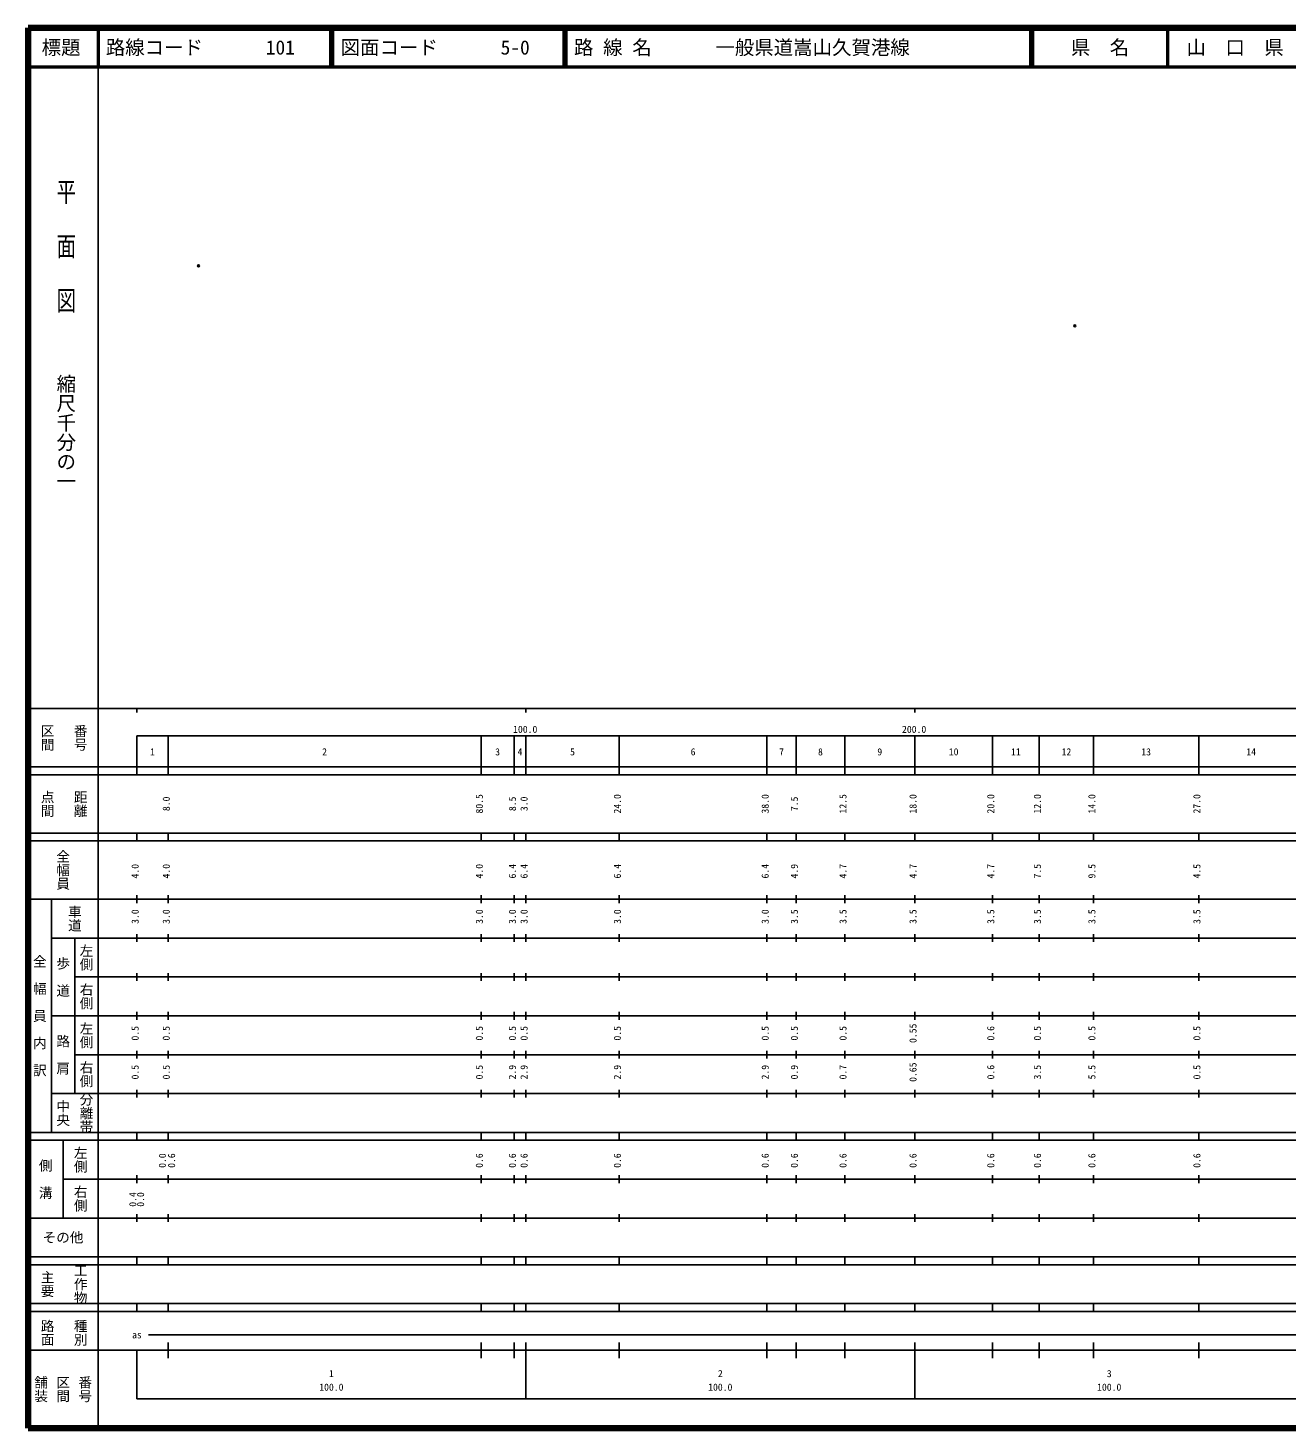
# Model space of a CAD drawing. Units: millimetres on the paper. Extents: x 40 to 680, y 20 to 380.
# Drawn here: x 40 to 363.7, y 20 to 380 of the extents above; entities that cross this region are included whole.
import ezdxf
from ezdxf.enums import TextEntityAlignment as Align

# ---------------------------------------------------------------- set-up
doc = ezdxf.new("R2010")
doc.units = ezdxf.units.MM
doc.header["$PDMODE"] = 32
doc.header["$PDSIZE"] = 0.5
doc.layers.add('M-OTRS', color=6, linetype='Continuous')
doc.layers.add('M-TTL-TXT', color=7, linetype='Continuous')
for name, color, linetype, lineweight in [('M-TTL', 2, 'Continuous', 140), ('M-TTL-BAND', 7, 'Continuous', 25), ('M-TTL-LINE', 7, 'Continuous', 50)]:
    doc.layers.add(name, color=color, linetype=linetype, lineweight=lineweight)
doc.styles.add('@ＭＳ ゴシック', font='')
doc.styles.add('ＭＳ ゴシック', font='')
doc.styles.get('@ＭＳ ゴシック').set_extended_font_data('@MS Gothic')
doc.styles.get('ＭＳ ゴシック').set_extended_font_data('MS Gothic')

msp = doc.modelspace()

# ---------------------------------------------------------------- linework, layer by layer
at = {"layer": 'M-OTRS'}
for p in [(83.865, 318.843), (309.126, 303.412)]:
    msp.add_point(p, dxfattribs=at)
at = {"layer": 'M-TTL'}
for p, q in [((40, 380), (40, 20)), ((680, 380), (40, 380)), ((40, 20), (680, 20))]:
    msp.add_line(p, q, dxfattribs=at)
at = {"layer": 'M-TTL-BAND'}
for p, q in [((58, 370), (58, 20)), ((40, 205), (579, 205)), ((68, 205), (68, 204)), ((168, 205), (168, 204)), ((268, 205), (268, 204)), ((68, 198), (579, 198)), ((68, 198), (68, 188)), ((76, 188), (76, 198)), ((156.5, 188), (156.5, 198)), ((165, 188), (165, 198)), ((168, 188), (168, 198)), ((192, 188), (192, 198)), ((230, 188), (230, 198)), ((237.5, 188), (237.5, 198)), ((250, 188), (250, 198)), ((268, 188), (268, 198)), ((288, 188), (288, 198)), ((300, 188), (300, 198)), ((314, 188), (314, 198)), ((341, 188), (341, 198)), ((40, 190), (579, 190)), ((40, 188), (579, 188)), ((40, 173), (579, 173)), ((68, 171), (68, 173)), ((76, 171), (76, 173)), ((156.5, 171), (156.5, 173)), ((165, 171), (165, 173)), ((168, 171), (168, 173)), ((192, 171), (192, 173)), ((230, 171), (230, 173)), ((237.5, 171), (237.5, 173)), ((250, 171), (250, 173)), ((268, 171), (268, 173)), ((288, 171), (288, 173)), ((300, 171), (300, 173)), ((314, 171), (314, 173)), ((341, 171), (341, 173)), ((40, 171), (579, 171)), ((40, 156), (579, 156)), ((46, 96), (46, 156)), ((68, 155), (68, 157)), ((76, 155), (76, 157)), ((156.5, 155), (156.5, 157)), ((165, 155), (165, 157)), ((168, 155), (168, 157)), ((192, 155), (192, 157)), ((230, 155), (230, 157)), ((237.5, 155), (237.5, 157)), ((250, 155), (250, 157)), ((268, 155), (268, 157)), ((288, 155), (288, 157)), ((300, 155), (300, 157)), ((314, 155), (314, 157)), ((341, 155), (341, 157)), ((46, 146), (579, 146)), ((52, 146), (52, 106)), ((68, 145), (68, 147)), ((76, 145), (76, 147)), ((156.5, 145), (156.5, 147)), ((165, 145), (165, 147)), ((168, 145), (168, 147)), ((192, 145), (192, 147)), ((230, 145), (230, 147)), ((237.5, 145), (237.5, 147)), ((250, 145), (250, 147)), ((268, 145), (268, 147)), ((288, 145), (288, 147)), ((300, 145), (300, 147)), ((314, 145), (314, 147)), ((341, 145), (341, 147)), ((68, 135), (68, 137)), ((76, 135), (76, 137)), ((156.5, 135), (156.5, 137)), ((165, 135), (165, 137)), ((168, 135), (168, 137)), ((192, 135), (192, 137)), ((230, 135), (230, 137)), ((237.5, 135), (237.5, 137)), ((250, 135), (250, 137)), ((268, 135), (268, 137)), ((288, 135), (288, 137)), ((300, 135), (300, 137)), ((314, 135), (314, 137)), ((341, 135), (341, 137)), ((52, 136), (579, 136)), ((46, 126), (579, 126)), ((68, 125), (68, 127)), ((76, 125), (76, 127)), ((156.5, 125), (156.5, 127)), ((165, 125), (165, 127)), ((168, 125), (168, 127)), ((192, 125), (192, 127)), ((230, 125), (230, 127)), ((237.5, 125), (237.5, 127)), ((250, 125), (250, 127)), ((268, 125), (268, 127)), ((288, 125), (288, 127)), ((300, 125), (300, 127)), ((314, 125), (314, 127)), ((341, 125), (341, 127)), ((52, 116), (579, 116)), ((68, 115), (68, 117)), ((76, 115), (76, 117)), ((156.5, 115), (156.5, 117)), ((165, 115), (165, 117)), ((168, 115), (168, 117)), ((192, 115), (192, 117)), ((230, 115), (230, 117)), ((237.5, 115), (237.5, 117)), ((250, 115), (250, 117)), ((268, 115), (268, 117)), ((288, 115), (288, 117)), ((300, 115), (300, 117)), ((314, 115), (314, 117)), ((341, 115), (341, 117)), ((46, 106), (579, 106)), ((68, 105), (68, 107)), ((76, 105), (76, 107)), ((156.5, 105), (156.5, 107)), ((165, 105), (165, 107)), ((168, 105), (168, 107)), ((192, 105), (192, 107)), ((230, 105), (230, 107)), ((237.5, 105), (237.5, 107)), ((250, 105), (250, 107)), ((268, 105), (268, 107)), ((288, 105), (288, 107)), ((300, 105), (300, 107)), ((314, 105), (314, 107)), ((341, 105), (341, 107)), ((40, 96), (579, 96)), ((40, 94), (579, 94)), ((49, 94), (49, 74)), ((68, 94), (68, 96)), ((76, 94), (76, 96)), ((156.5, 94), (156.5, 96)), ((165, 94), (165, 96)), ((168, 94), (168, 96)), ((192, 94), (192, 96)), ((230, 94), (230, 96)), ((237.5, 94), (237.5, 96)), ((250, 94), (250, 96)), ((268, 94), (268, 96)), ((288, 94), (288, 96)), ((300, 94), (300, 96)), ((314, 94), (314, 96)), ((341, 94), (341, 96)), ((49, 84), (579, 84)), ((68, 83), (68, 85)), ((76, 83), (76, 85)), ((156.5, 83), (156.5, 85)), ((165, 83), (165, 85)), ((168, 83), (168, 85)), ((192, 83), (192, 85)), ((230, 83), (230, 85)), ((237.5, 83), (237.5, 85)), ((250, 83), (250, 85)), ((268, 83), (268, 85)), ((288, 83), (288, 85)), ((300, 83), (300, 85)), ((314, 83), (314, 85)), ((341, 83), (341, 85)), ((40, 74), (579, 74)), ((68, 73), (68, 75)), ((76, 73), (76, 75)), ((156.5, 73), (156.5, 75)), ((165, 73), (165, 75)), ((168, 73), (168, 75)), ((192, 73), (192, 75)), ((230, 73), (230, 75)), ((237.5, 73), (237.5, 75)), ((250, 73), (250, 75)), ((268, 73), (268, 75)), ((288, 73), (288, 75)), ((300, 73), (300, 75)), ((314, 73), (314, 75)), ((341, 73), (341, 75)), ((40, 64), (579, 64)), ((40, 62), (579, 62)), ((68, 62), (68, 64)), ((76, 62), (76, 64)), ((156.5, 62), (156.5, 64)), ((165, 62), (165, 64)), ((168, 62), (168, 64)), ((192, 62), (192, 64)), ((230, 62), (230, 64)), ((237.5, 62), (237.5, 64)), ((250, 62), (250, 64)), ((268, 62), (268, 64)), ((288, 62), (288, 64)), ((300, 62), (300, 64)), ((314, 62), (314, 64)), ((341, 62), (341, 64)), ((40, 52), (579, 52)), ((68, 50), (68, 52)), ((76, 50), (76, 52)), ((156.5, 50), (156.5, 52)), ((165, 50), (165, 52)), ((168, 50), (168, 52)), ((192, 50), (192, 52)), ((230, 50), (230, 52)), ((237.5, 50), (237.5, 52)), ((250, 50), (250, 52)), ((268, 50), (268, 52)), ((288, 50), (288, 52)), ((300, 50), (300, 52)), ((314, 50), (314, 52)), ((341, 50), (341, 52)), ((40, 50), (579, 50)), ((71, 44), (435.5, 44)), ((40, 40), (579, 40)), ((68, 40), (68, 27.5)), ((76, 38), (76, 42)), ((156.5, 38), (156.5, 42)), ((165, 38), (165, 42)), ((168, 27.5), (168, 42)), ((192, 38), (192, 42)), ((230, 38), (230, 42)), ((237.5, 38), (237.5, 42)), ((250, 38), (250, 42)), ((268, 27.5), (268, 42)), ((288, 38), (288, 42)), ((300, 38), (300, 42)), ((314, 38), (314, 42)), ((341, 38), (341, 42)), ((68, 27.5), (579, 27.5))]:
    msp.add_line(p, q, dxfattribs=at)
at = {"layer": 'M-TTL-LINE'}
for p, q in [((58, 380), (58, 370)), ((117.75, 380), (117.75, 370)), ((118.25, 380), (118.25, 370)), ((177.75, 380), (177.75, 370)), ((178.25, 380), (178.25, 370)), ((297.75, 380), (297.75, 370)), ((298.25, 380), (298.25, 370)), ((333, 380), (333, 370)), ((40, 370), (680, 370))]:
    msp.add_line(p, q, dxfattribs=at)

# ---------------------------------------------------------------- texts
at = {"layer": 'M-TTL-BAND', "style": '@ＭＳ ゴシック', "width": 1.4}
msp.add_text('平  面  図', height=3.666, rotation=270, dxfattribs=at).set_placement((49.777, 306.475), align=Align.MIDDLE_RIGHT)
at = {"layer": 'M-TTL-BAND', "style": '@ＭＳ ゴシック'}
msp.add_text('縮尺千分の一', height=3.666, rotation=270, dxfattribs=at).set_placement((49.777, 261.03), align=Align.MIDDLE_RIGHT)
for s, p in [('区間', (45, 197.5)), ('番号', (53.5, 197.5)), ('点間', (45, 180.5)), ('距離', (53.5, 180.5)), ('全幅員', (49, 163.5)), ('車道', (52, 151)), ('左側', (55, 141)), ('全\u3000幅\u3000員\u3000内\u3000訳', (43, 126)), ('歩\u3000道', (49, 136)), ('右側', (55, 131)), ('左側', (55, 121)), ('路\u3000肩', (49, 116)), ('右側', (55, 111)), ('分離帯', (55, 101)), ('中央', (49, 101)), ('左側', (53.5, 89)), ('側\u3000溝', (44.5, 84)), ('右側', (53.5, 79)), ('工作物', (53.5, 57)), ('主要', (45, 57)), ('路面', (45, 44.5)), ('種別', (53.5, 44.5)), ('舗装', (43.333, 30)), ('区間', (49, 30)), ('番号', (54.667, 30))]:
    msp.add_text(s, height=2.566, rotation=270, dxfattribs=at).set_placement(p, align=Align.MIDDLE_CENTER)
at = {"layer": 'M-TTL-BAND', "style": 'ＭＳ ゴシック'}
for s, p in [('100.0', (167.844, 198.195)), ('200.0', (267.844, 198.195)), ('1', (72, 192.405)), ('2', (116.25, 192.405)), ('3', (160.75, 192.405)), ('4', (166.5, 192.405)), ('5', (180, 192.405)), ('6', (211, 192.405)), ('7', (233.75, 192.405)), ('8', (243.75, 192.405)), ('9', (259, 192.405)), ('10', (278, 192.405)), ('11', (294, 192.405)), ('12', (307, 192.405)), ('13', (327.5, 192.405)), ('14', (354.5, 192.405)), ('as', (68, 42.5)), ('1', (118, 32.523)), ('2', (218, 32.523)), ('3', (318, 32.523)), ('100.0', (118, 29.033)), ('100.0', (218, 29.033)), ('100.0', (318, 29.033))]:
    msp.add_text(s, height=1.833, dxfattribs=at).set_placement(p, align=Align.BOTTOM_CENTER)
for s, p in [('8.0', (77, 180.5)), ('80.5', (157.5, 180.5)), ('8.5', (166, 180.5)), ('3.0', (169, 180.5)), ('24.0', (193, 180.5)), ('38.0', (231, 180.5)), ('7.5', (238.5, 180.5)), ('12.5', (251, 180.5)), ('18.0', (269, 180.5)), ('20.0', (289, 180.5)), ('12.0', (301, 180.5)), ('14.0', (315, 180.5)), ('27.0', (342, 180.5)), ('4.0', (69, 163.174)), ('4.0', (77, 163.174)), ('4.0', (157.5, 163.174)), ('6.4', (166, 163.174)), ('6.4', (169, 163.174)), ('6.4', (193, 163.174)), ('6.4', (231, 163.174)), ('4.9', (238.5, 163.174)), ('4.7', (251, 163.174)), ('4.7', (269, 163.174)), ('4.7', (289, 163.174)), ('7.5', (301, 163.174)), ('9.5', (315, 163.174)), ('4.5', (342, 163.174)), ('3.0', (69, 151.5)), ('3.0', (77, 151.5)), ('3.0', (157.5, 151.5)), ('3.0', (166, 151.5)), ('3.0', (169, 151.5)), ('3.0', (193, 151.5)), ('3.0', (231, 151.5)), ('3.5', (238.5, 151.5)), ('3.5', (251, 151.5)), ('3.5', (269, 151.5)), ('3.5', (289, 151.5)), ('3.5', (301, 151.5)), ('3.5', (315, 151.5)), ('3.5', (342, 151.5)), ('0.5', (69, 121.5)), ('0.5', (77, 121.5)), ('0.5', (157.5, 121.5)), ('0.5', (166, 121.5)), ('0.5', (169, 121.5)), ('0.5', (193, 121.5)), ('0.5', (231, 121.5)), ('0.5', (238.5, 121.5)), ('0.5', (251, 121.5)), ('0.55', (269, 121.5)), ('0.6', (289, 121.5)), ('0.5', (301, 121.5)), ('0.5', (315, 121.5)), ('0.5', (342, 121.5)), ('0.5', (69, 111.5)), ('0.5', (77, 111.5)), ('0.5', (157.5, 111.5)), ('2.9', (166, 111.5)), ('2.9', (169, 111.5)), ('2.9', (193, 111.5)), ('2.9', (231, 111.5)), ('0.9', (238.5, 111.5)), ('0.7', (251, 111.5)), ('0.65', (269, 111.5)), ('0.6', (289, 111.5)), ('3.5', (301, 111.5)), ('5.5', (315, 111.5)), ('0.5', (342, 111.5)), ('0.0', (76, 88.764)), ('0.6', (78.37, 88.764)), ('0.6', (157.5, 88.764)), ('0.6', (166, 88.764)), ('0.6', (169, 88.764)), ('0.6', (193, 88.764)), ('0.6', (231, 88.764)), ('0.6', (238.5, 88.764)), ('0.6', (251, 88.764)), ('0.6', (269, 88.764)), ('0.6', (289, 88.764)), ('0.6', (301, 88.764)), ('0.6', (315, 88.764)), ('0.6', (342, 88.764)), ('0.4', (68.4, 78.764)), ('0.0', (70.4, 78.764))]:
    msp.add_text(s, height=1.833, rotation=90, dxfattribs=at).set_placement(p, align=Align.BOTTOM_CENTER)
msp.add_text('その他', height=2.566, dxfattribs=at).set_placement((49, 69), align=Align.MIDDLE_CENTER)
at = {"layer": 'M-TTL-TXT', "style": 'ＭＳ ゴシック'}
for s, p in [('標題', (48.5, 375)), ('県\u3000名', (315.625, 375)), ('山\u3000口\u3000県', (350.375, 375))]:
    msp.add_text(s, height=3.666, dxfattribs=at).set_placement(p, align=Align.MIDDLE_CENTER)
for s, p in [('路線コード', (60, 375)), ('101', (101.142, 375)), ('図面コード', (120.38, 375)), ('5-0', (161.521, 375)), ('路 線 名', (180.38, 375)), ('一般県道嵩山久賀港線', (216.734, 375))]:
    msp.add_text(s, height=3.666, dxfattribs=at).set_placement(p, align=Align.MIDDLE_LEFT)

doc.saveas('drawing.dxf')
